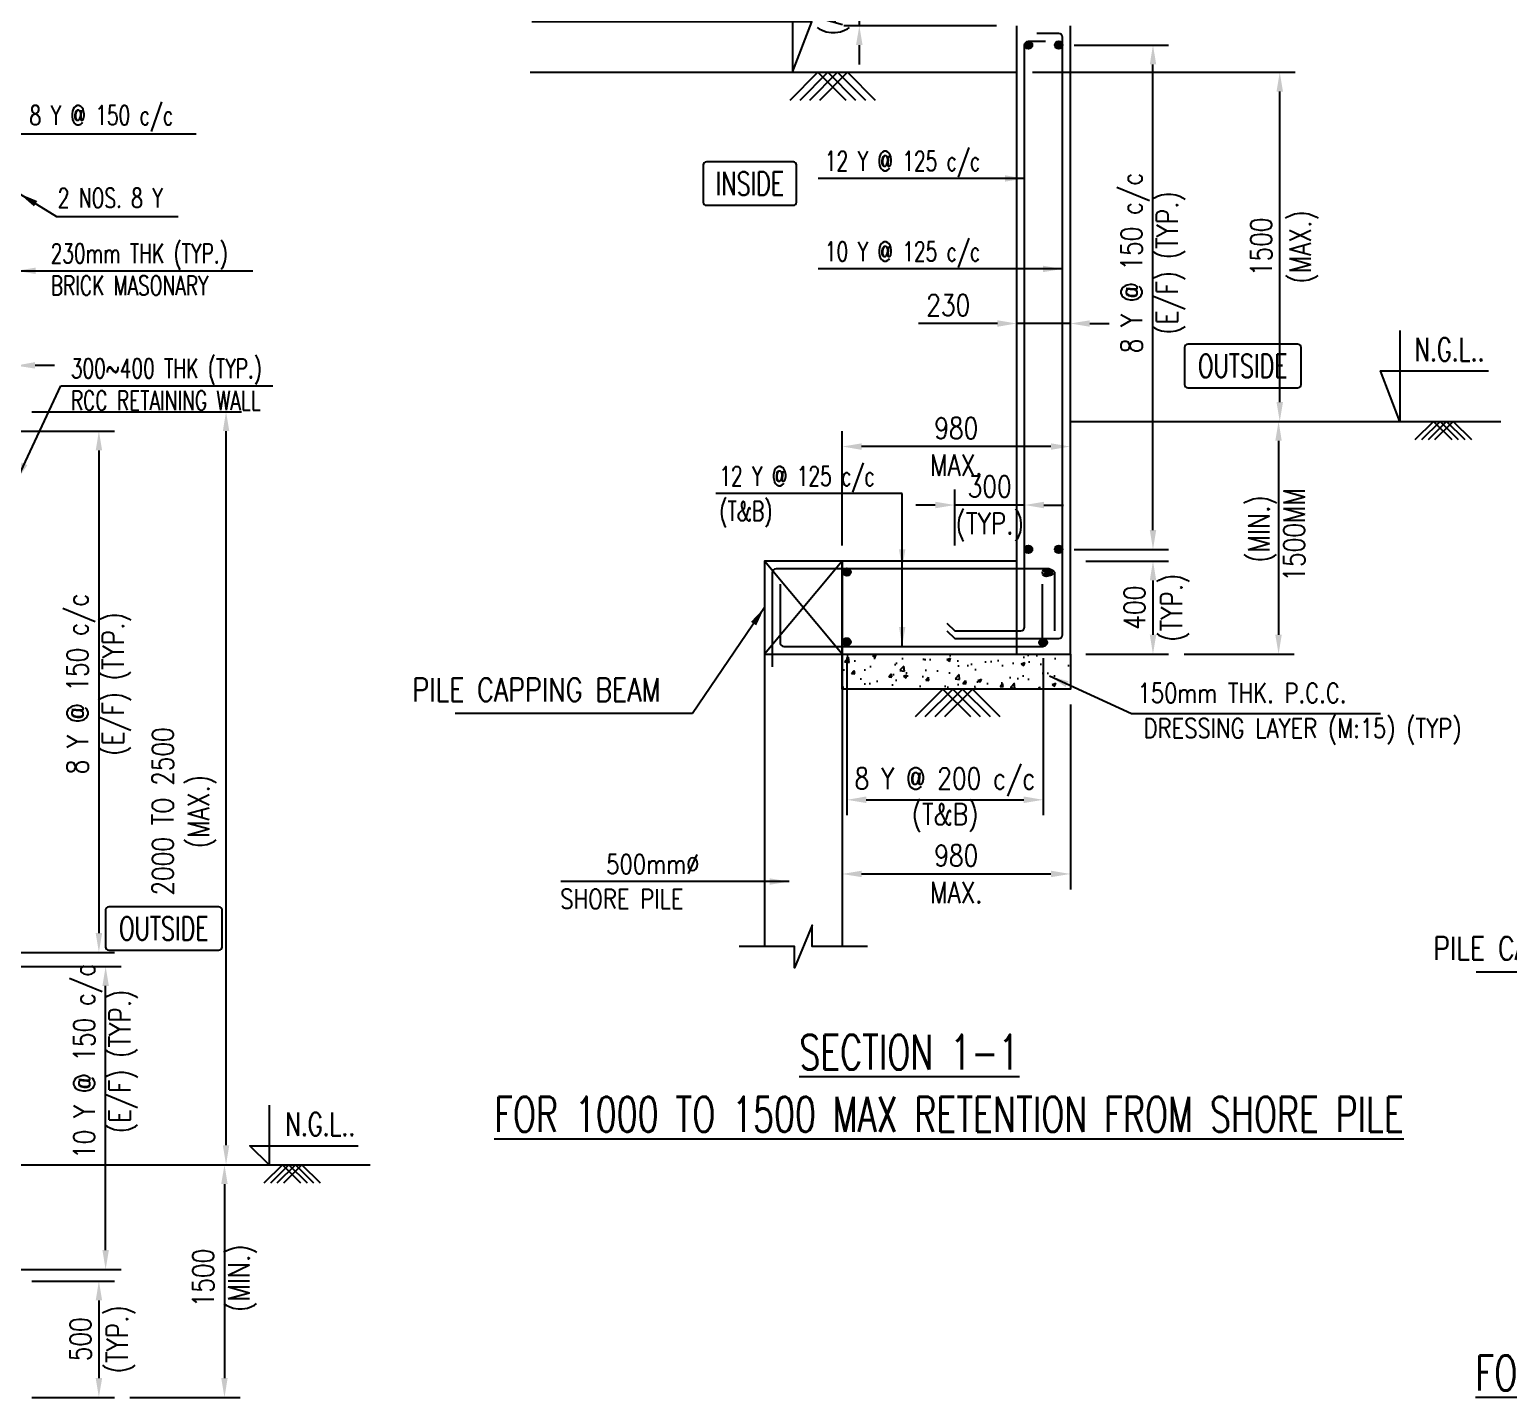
# Model space of a CAD drawing. Extents: x 345615 to 1272425, y -526289 to -156124.
# Drawn here: x 1059084 to 1078135, y -296508 to -278878 of the extents above; entities that cross this region are included whole.
import ezdxf
from ezdxf.enums import TextEntityAlignment as Align
from ezdxf.lldxf.tags import DXFTag

# ---------------------------------------------------------------- set-up
doc = ezdxf.new("R2010")
doc.units = 0
doc.header["$LTSCALE"] = 500
doc.header["$MEASUREMENT"] = 0
doc.header["$PDMODE"] = 35
doc.header["$PDSIZE"] = -15
doc.layers.get('DEFPOINTS').update_dxf_attribs({"color": 4})
for name, color, linetype in [('NO. BEAM', 3, 'Continuous'), ('S- PILE CAP', 4, 'Continuous'), ('S-BRECK LINE', 8, 'Continuous'), ('S-COLUMN CIRCLE', 9, 'Continuous'), ('S-DIM-1', 5, 'Continuous'), ('S-FOOTING', 4, 'Continuous'), ('S-LEVEL SECTION', 3, 'Continuous'), ('S-PCC', 9, 'Continuous'), ('S-REINFORCEMENT', 6, 'Continuous'), ('S-RETAINING WALL', 6, 'Continuous'), ('S-TEXT-1', 4, 'Continuous'), ('S-TITIL', 6, 'Continuous'), ('TITLE', 4, 'Continuous')]:
    doc.layers.add(name, color=color, linetype=linetype)
doc.styles.add('ROMANS', font='simplex.shx', dxfattribs={"width": 0.8, "height": 275, "bigfont": 'bigfont.shx'})
tags = doc.linetypes.add('HIDDEN', pattern=[0.375, 0.25, -0.125]).pattern_tags.tags
tags[6:7] = [DXFTag(74, 4), DXFTag(75, 0), DXFTag(340, '0'), DXFTag(46, 1.0), DXFTag(50, 0.0), DXFTag(44, 0.0), DXFTag(45, 0.0)]
tags[4:5] = [DXFTag(74, 4), DXFTag(75, 0), DXFTag(340, '0'), DXFTag(46, 1.0), DXFTag(50, 0.0), DXFTag(44, 0.0), DXFTag(45, 0.0)]
doc.dimstyles.new('dim100', dxfattribs={"dimtxt": 250, "dimasz": 250, "dimexe": 200, "dimexo": 200, "dimgap": 100, "dimtad": 1, "dimdec": 0, "dimzin": 0, "dimdsep": 46, "dimtxsty": 'ROMANS', "dimcen": 0, "dimclrd": 5, "dimclre": 5, "dimclrt": 4, "dimadec": 0, "dimazin": 0, "dimtfac": 1, "dimtdec": 0, "dimtix": 1, "dimtofl": 0, "dimtmove": 2, "dimatfit": 3, "dimfxl": 0, "dimtolj": 1, "dimtzin": 0, "dimlwd": -1, "dimlwe": -1, "dimarcsym": 0})
doc.dimstyles.new('dim33.33', dxfattribs={"dimtxt": 250, "dimasz": 250, "dimexe": 200, "dimexo": 200, "dimgap": 100, "dimtad": 1, "dimdec": 0, "dimlfac": 0.333331, "dimzin": 0, "dimdsep": 46, "dimtxsty": 'ROMANS', "dimcen": 0, "dimclrd": 5, "dimclre": 5, "dimclrt": 4, "dimadec": 0, "dimazin": 0, "dimtfac": 1, "dimtdec": 0, "dimtix": 1, "dimtofl": 0, "dimtmove": 2, "dimatfit": 3, "dimfxl": 0, "dimtolj": 1, "dimtzin": 0, "dimlwd": -1, "dimlwe": -1, "dimarcsym": 0})

# ---------------------------------------------------------------- blocks, each defined once
blk = doc.blocks.new('*D839')
at = {"layer": 'DEFPOINTS', "color": 0}
for p in [(1072342, -279078, 0), (1073556, -279078), (1072342, -285578, 0)]:
    blk.add_point(p, dxfattribs=at)
at = {"layer": 'S-DIM-1', "color": 5}
for p, q in [((1072542, -279078), (1073756, -279078)), ((1072542, -285578), (1073756, -285578))]:
    blk.add_line(p, q, dxfattribs=at)
at = {"layer": 'S-DIM-1', "color": 5, "lineweight": -3}
blk.add_line((1073556, -285328), (1073556, -279328), dxfattribs=at)
at = {"layer": 'S-DIM-1', "color": 5}
for points in [[(1073515, -279328), (1073598, -279328), (1073556, -279078)], [(1073515, -285328), (1073598, -285328), (1073556, -285578)]]:
    blk.add_solid(points, dxfattribs=at)
at = {"layer": 'S-DIM-1', "color": 4, "insert": (1073556, -281885), "char_height": 275, "attachment_point": 5, "rotation": 90, "style": 'ROMANS'}
blk.add_mtext('\\A1;8 Y @ 150 c/c\\P(E/F) (TYP.)', dxfattribs=at)
blk = doc.blocks.new('*D840')
at = {"layer": 'DEFPOINTS', "color": 0}
for p in [(1072492, -285728), (1072492, -286928), (1073556, -286928)]:
    blk.add_point(p, dxfattribs=at)
at = {"layer": 'S-DIM-1', "color": 5}
for p, q in [((1072692, -285728), (1073756, -285728)), ((1072692, -286928), (1073756, -286928))]:
    blk.add_line(p, q, dxfattribs=at)
at = {"layer": 'S-DIM-1', "color": 5, "lineweight": -3}
blk.add_line((1073556, -285978), (1073556, -286678), dxfattribs=at)
at = {"layer": 'S-DIM-1', "color": 5}
for points in [[(1073515, -285978), (1073598, -285978), (1073556, -285728)], [(1073515, -286678), (1073598, -286678), (1073556, -286928)]]:
    blk.add_solid(points, dxfattribs=at)
at = {"layer": 'S-DIM-1', "color": 4, "char_height": 275, "rotation": 90, "style": 'ROMANS'}
for s, insert, attachment_point in [('\\A1;(TYP.)', (1073656, -286328), 2), ('\\A1;400', (1073456, -286328), 8)]:
    blk.add_mtext(s, dxfattribs=dict(at, insert=insert, attachment_point=attachment_point))
blk = doc.blocks.new('*D841')
at = {"layer": 'DEFPOINTS', "color": 0}
for p in [(1069612, -286770, -19), (1072142, -286778, -19), (1072142, -288805)]:
    blk.add_point(p, dxfattribs=at)
at = {"layer": 'S-DIM-1', "color": 5}
for p, q in [((1069612, -286970), (1069612, -289005)), ((1072142, -286978), (1072142, -289005)), ((1069862, -288805), (1071892, -288805))]:
    blk.add_line(p, q, dxfattribs=at)
for points in [[(1069862, -288763), (1069862, -288847), (1069612, -288805)], [(1071892, -288763), (1071892, -288847), (1072142, -288805)]]:
    blk.add_solid(points, dxfattribs=at)
at = {"layer": 'S-DIM-1', "color": 4, "insert": (1070877, -288805), "char_height": 275, "attachment_point": 5, "style": 'ROMANS'}
blk.add_mtext('\\A1;8 Y @ 200 c/c\\P(T&B)', dxfattribs=at)
blk = doc.blocks.new('*D842')
at = {"layer": 'DEFPOINTS', "color": 0}
for p in [(1069552, -287378, -19), (1072492, -287378, -19), (1072492, -289761)]:
    blk.add_point(p, dxfattribs=at)
at = {"layer": 'S-RETAINING WALL', "color": 5}
for p, q in [((1069552, -287578), (1069552, -289961)), ((1072492, -287578), (1072492, -289961)), ((1069802, -289761), (1072242, -289761))]:
    blk.add_line(p, q, dxfattribs=at)
for points in [[(1069802, -289719), (1069802, -289802), (1069552, -289761)], [(1072242, -289719), (1072242, -289802), (1072492, -289761)]]:
    blk.add_solid(points, dxfattribs=at)
at = {"layer": 'S-RETAINING WALL', "color": 4, "char_height": 275, "style": 'ROMANS'}
for s, insert, attachment_point in [('\\A1;{980', (1071022, -289661), 8), ('\\A1;MAX.}', (1071022, -289861), 2)]:
    blk.add_mtext(s, dxfattribs=dict(at, insert=insert, attachment_point=attachment_point))
blk = doc.blocks.new('*D843')
at = {"layer": 'DEFPOINTS', "color": 0}
for p in [(1071002, -285006), (1071002, -285728), (1071902, -285601)]:
    blk.add_point(p, dxfattribs=at)
at = {"layer": 'S-DIM-1', "color": 5}
for p, q in [((1071002, -285528), (1071002, -284806)), ((1071902, -285401), (1071902, -284806))]:
    blk.add_line(p, q, dxfattribs=at)
at = {"layer": 'S-DIM-1', "color": 5, "lineweight": -3}
for p, q in [((1070752, -285006), (1070502, -285006)), ((1071902, -285006), (1071002, -285006)), ((1072152, -285006), (1072402, -285006))]:
    blk.add_line(p, q, dxfattribs=at)
at = {"layer": 'S-DIM-1', "color": 5}
for points in [[(1070752, -284964), (1070752, -285048), (1071002, -285006)], [(1072152, -284964), (1072152, -285048), (1071902, -285006)]]:
    blk.add_solid(points, dxfattribs=at)
at = {"layer": 'S-DIM-1', "color": 4, "char_height": 275, "style": 'ROMANS'}
for s, insert, attachment_point in [('\\A1;300', (1071452, -284906), 8), ('\\A1;(TYP.)', (1071452, -285106), 2)]:
    blk.add_mtext(s, dxfattribs=dict(at, insert=insert, attachment_point=attachment_point))
blk = doc.blocks.new('*D844')
at = {"layer": 'DEFPOINTS', "color": 0}
for p in [(1074646, -283928), (1073756, -286928), (1075174, -286928)]:
    blk.add_point(p, dxfattribs=at)
at = {"layer": 'S-DIM-1', "color": 5}
for p, q in [((1074846, -283928), (1075374, -283928)), ((1073956, -286928), (1075374, -286928))]:
    blk.add_line(p, q, dxfattribs=at)
at = {"layer": 'S-DIM-1', "color": 5, "lineweight": -3}
blk.add_line((1075174, -284178), (1075174, -286678), dxfattribs=at)
at = {"layer": 'S-DIM-1', "color": 5}
for points in [[(1075132, -284178), (1075215, -284178), (1075174, -283928)], [(1075132, -286678), (1075215, -286678), (1075174, -286928)]]:
    blk.add_solid(points, dxfattribs=at)
at = {"layer": 'S-DIM-1', "color": 4, "insert": (1075147, -285389), "char_height": 275, "attachment_point": 5, "rotation": 90, "style": 'ROMANS'}
blk.add_mtext('\\A1;{ (MIN.)\\P1500MM }', dxfattribs=at)
blk = doc.blocks.new('*D845')
at = {"layer": 'DEFPOINTS', "color": 0}
for p in [(1071652, -275768), (1069773, -278828), (1071742, -278828)]:
    blk.add_point(p, dxfattribs=at)
at = {"layer": 'S-DIM-1', "color": 5, "lineweight": -3}
for p, q in [((1069773, -275518), (1069773, -275268)), ((1069773, -275768), (1069773, -278828)), ((1069773, -279078), (1069773, -279328))]:
    blk.add_line(p, q, dxfattribs=at)
at = {"layer": 'S-DIM-1', "color": 5}
for p, q in [((1071452, -275768), (1069573, -275768)), ((1071542, -278828), (1069573, -278828))]:
    blk.add_line(p, q, dxfattribs=at)
for points in [[(1069731, -275518), (1069815, -275518), (1069773, -275768)], [(1069731, -279078), (1069815, -279078), (1069773, -278828)]]:
    blk.add_solid(points, dxfattribs=at)
at = {"layer": 'S-DIM-1', "color": 4, "insert": (1069464, -277298), "char_height": 275, "attachment_point": 5, "rotation": 90, "style": 'ROMANS'}
blk.add_mtext('\\A1;(AS PER ARCH REQU.)', dxfattribs=at)
blk = doc.blocks.new('*D846')
at = {"layer": 'DEFPOINTS', "color": 0}
for p in [(1069552, -284252), (1072492, -285064, -8), (1069552, -285728, -8)]:
    blk.add_point(p, dxfattribs=at)
at = {"layer": 'S-DIM-1', "color": 5}
for p, q in [((1069552, -285528), (1069552, -284052)), ((1072492, -284864), (1072492, -284052))]:
    blk.add_line(p, q, dxfattribs=at)
at = {"layer": 'S-DIM-1', "color": 5, "lineweight": -3}
blk.add_line((1072242, -284252), (1069802, -284252), dxfattribs=at)
at = {"layer": 'S-DIM-1', "color": 5}
for points in [[(1069802, -284211), (1069802, -284294), (1069552, -284252)], [(1072242, -284211), (1072242, -284294), (1072492, -284252)]]:
    blk.add_solid(points, dxfattribs=at)
at = {"layer": 'S-DIM-1', "color": 4, "char_height": 275, "attachment_point": 5, "style": 'ROMANS'}
for s, insert in [('\\A1;{\\Fsimplex.shx|c1;980', (1071022, -284015)), ('\\A1;MAX.}', (1071022, -284490))]:
    blk.add_mtext(s, dxfattribs=dict(at, insert=insert))
blk = doc.blocks.new('*D847')
at = {"layer": 'DEFPOINTS', "color": 0}
for p in [(1071802, -279428, -8), (1075189, -279428), (1074646, -283928, -8)]:
    blk.add_point(p, dxfattribs=at)
at = {"layer": 'S-DIM-1', "color": 5}
for p, q in [((1072002, -279428), (1075389, -279428)), ((1074846, -283928), (1075389, -283928))]:
    blk.add_line(p, q, dxfattribs=at)
at = {"layer": 'S-DIM-1', "color": 5, "lineweight": -3}
blk.add_line((1075189, -283678), (1075189, -279678), dxfattribs=at)
at = {"layer": 'S-DIM-1', "color": 5}
for points in [[(1075147, -279678), (1075231, -279678), (1075189, -279428)], [(1075147, -283678), (1075231, -283678), (1075189, -283928)]]:
    blk.add_solid(points, dxfattribs=at)
at = {"layer": 'S-DIM-1', "color": 4, "char_height": 275, "attachment_point": 5, "rotation": 90, "style": 'ROMANS'}
for s, insert in [('\\A1;{\\Fsimplex.shx|c1;1500', (1074951, -281678)), ('\\A1;(MAX.)}', (1075499, -281678))]:
    blk.add_mtext(s, dxfattribs=dict(at, insert=insert))
blk = doc.blocks.new('*D753')
at = {"layer": 'DEFPOINTS', "color": 0}
for p in [(1058763, -290954, 0), (1060064, -290954), (1058763, -294858, 0)]:
    blk.add_point(p, dxfattribs=at)
at = {"layer": 'S-DIM-1', "color": 5}
for p, q in [((1058963, -290954), (1060264, -290954)), ((1058963, -294858), (1060264, -294858))]:
    blk.add_line(p, q, dxfattribs=at)
at = {"layer": 'S-DIM-1', "color": 5, "lineweight": -3}
blk.add_line((1060064, -294608), (1060064, -291204), dxfattribs=at)
at = {"layer": 'S-DIM-1', "color": 5}
for points in [[(1060022, -291204), (1060106, -291204), (1060064, -290954)], [(1060022, -294608), (1060106, -294608), (1060064, -294858)]]:
    blk.add_solid(points, dxfattribs=at)
at = {"layer": 'S-DIM-1', "color": 4, "insert": (1060064, -292176), "char_height": 275, "attachment_point": 5, "rotation": 90, "style": 'ROMANS'}
blk.add_mtext('\\A1;10 Y @ 150 c/c\\P(E/F) (TYP.)', dxfattribs=at)
blk = doc.blocks.new('*D754')
at = {"layer": 'DEFPOINTS', "color": 0}
for p in [(1058913, -283803), (1061615, -283803), (1061122, -293508)]:
    blk.add_point(p, dxfattribs=at)
at = {"layer": 'S-DIM-1', "color": 5}
for p, q in [((1059113, -283803), (1061815, -283803)), ((1061322, -293508), (1061815, -293508))]:
    blk.add_line(p, q, dxfattribs=at)
at = {"layer": 'S-DIM-1', "color": 5, "lineweight": -3}
blk.add_line((1061615, -293258), (1061615, -284053), dxfattribs=at)
at = {"layer": 'S-DIM-1', "color": 5}
for points in [[(1061574, -284053), (1061657, -284053), (1061615, -283803)], [(1061574, -293258), (1061657, -293258), (1061615, -293508)]]:
    blk.add_solid(points, dxfattribs=at)
at = {"layer": 'S-DIM-1', "color": 4, "insert": (1061077, -288955), "char_height": 275, "attachment_point": 5, "rotation": 90, "style": 'ROMANS'}
blk.add_mtext('\\A1;2000 TO 2500\\P(MAX.)', dxfattribs=at)
blk = doc.blocks.new('*D755')
at = {"layer": 'DEFPOINTS', "color": 0}
for p in [(1058913, -295008), (1058913, -296508), (1059977, -296508)]:
    blk.add_point(p, dxfattribs=at)
at = {"layer": 'S-DIM-1', "color": 5}
for p, q in [((1059113, -295008), (1060177, -295008)), ((1059113, -296508), (1060177, -296508))]:
    blk.add_line(p, q, dxfattribs=at)
at = {"layer": 'S-DIM-1', "color": 5, "lineweight": -3}
blk.add_line((1059977, -295258), (1059977, -296258), dxfattribs=at)
at = {"layer": 'S-DIM-1', "color": 5}
for points in [[(1059936, -295258), (1060019, -295258), (1059977, -295008)], [(1059936, -296258), (1060019, -296258), (1059977, -296508)]]:
    blk.add_solid(points, dxfattribs=at)
at = {"layer": 'S-DIM-1', "color": 4, "char_height": 275, "rotation": 90, "style": 'ROMANS'}
for s, insert, attachment_point in [('\\A1;(TYP.)', (1060077, -295758), 2), ('\\A1;500', (1059877, -295758), 8)]:
    blk.add_mtext(s, dxfattribs=dict(at, insert=insert, attachment_point=attachment_point))
blk = doc.blocks.new('*D758')
at = {"layer": 'DEFPOINTS', "color": 0}
for p in [(1061067, -293508), (1060177, -296508), (1061595, -296508)]:
    blk.add_point(p, dxfattribs=at)
at = {"layer": 'S-DIM-1', "color": 5}
for p, q in [((1061267, -293508), (1061795, -293508)), ((1060377, -296508), (1061795, -296508))]:
    blk.add_line(p, q, dxfattribs=at)
at = {"layer": 'S-DIM-1', "color": 5, "lineweight": -3}
blk.add_line((1061595, -293758), (1061595, -296258), dxfattribs=at)
at = {"layer": 'S-DIM-1', "color": 5}
for points in [[(1061553, -293758), (1061636, -293758), (1061595, -293508)], [(1061553, -296258), (1061636, -296258), (1061595, -296508)]]:
    blk.add_solid(points, dxfattribs=at)
at = {"layer": 'S-DIM-1', "color": 4, "insert": (1061595, -294969), "char_height": 275, "attachment_point": 5, "rotation": 90, "style": 'ROMANS'}
blk.add_mtext('\\A1;1500\\P(MIN.)', dxfattribs=at)
blk = doc.blocks.new('*D771')
at = {"layer": 'DEFPOINTS', "color": 0}
for p in [(1058307, -283217), (1058315, -283811), (1058913, -283803)]:
    blk.add_point(p, dxfattribs=at)
at = {"layer": 'S-DIM-1', "color": 5}
for p, q in [((1058312, -283611), (1058304, -283017)), ((1058910, -283603), (1058902, -283009))]:
    blk.add_line(p, q, dxfattribs=at)
at = {"layer": 'S-DIM-1', "color": 5, "lineweight": -3}
for p, q in [((1058057, -283220), (1057807, -283224)), ((1058905, -283209), (1058307, -283217)), ((1059155, -283205), (1059405, -283202))]:
    blk.add_line(p, q, dxfattribs=at)
at = {"layer": 'S-DIM-1', "color": 5}
for points in [[(1058056, -283179), (1058057, -283262), (1058307, -283217)], [(1059154, -283164), (1059155, -283247), (1058905, -283209)]]:
    blk.add_solid(points, dxfattribs=at)
at = {"layer": 'S-DIM-1', "color": 4, "insert": (1058602, -282975), "char_height": 275, "attachment_point": 5, "rotation": 0.7851, "style": 'ROMANS'}
blk.add_mtext('\\A1;230', dxfattribs=at)
blk = doc.blocks.new('*D772')
at = {"layer": 'DEFPOINTS', "color": 0}
for p in [(1058763, -284053, 0), (1058763, -290772, 0), (1059977, -290772)]:
    blk.add_point(p, dxfattribs=at)
at = {"layer": 'S-DIM-1', "color": 5}
for p, q in [((1058963, -284053), (1060177, -284053)), ((1058963, -290772), (1060177, -290772))]:
    blk.add_line(p, q, dxfattribs=at)
at = {"layer": 'S-DIM-1', "color": 5, "lineweight": -3}
blk.add_line((1059977, -284303), (1059977, -290522), dxfattribs=at)
at = {"layer": 'S-DIM-1', "color": 5}
for points in [[(1059936, -284303), (1060019, -284303), (1059977, -284053)], [(1059936, -290522), (1060019, -290522), (1059977, -290772)]]:
    blk.add_solid(points, dxfattribs=at)
at = {"layer": 'S-DIM-1', "color": 4, "insert": (1059977, -287312), "char_height": 275, "attachment_point": 5, "rotation": 90, "style": 'ROMANS'}
blk.add_mtext('\\A1;8 Y @ 150 c/c\\P(E/F) (TYP.)', dxfattribs=at)
blk = doc.blocks.new('*D775')
at = {"layer": 'DEFPOINTS', "color": 0}
for p in [(1072492, -282666), (1071802, -283259, -190), (1072492, -283259, -190)]:
    blk.add_point(p, dxfattribs=at)
at = {"layer": 'S-DIM-1', "color": 5}
for p, q in [((1071802, -283059), (1071802, -282466)), ((1072492, -283059), (1072492, -282466))]:
    blk.add_line(p, q, dxfattribs=at)
at = {"layer": 'S-DIM-1', "color": 5, "lineweight": -3}
for p, q in [((1071552, -282666), (1070536, -282666)), ((1072492, -282666), (1071802, -282666)), ((1072742, -282666), (1072992, -282666))]:
    blk.add_line(p, q, dxfattribs=at)
at = {"layer": 'S-DIM-1', "color": 5}
for points in [[(1071552, -282625), (1071552, -282708), (1071802, -282666)], [(1072742, -282625), (1072742, -282708), (1072492, -282666)]]:
    blk.add_solid(points, dxfattribs=at)
at = {"layer": 'S-DIM-1', "color": 4, "insert": (1070919, -282429), "char_height": 275, "attachment_point": 5, "style": 'ROMANS'}
blk.add_mtext('\\A1;230', dxfattribs=at)

msp = doc.modelspace()

# ---------------------------------------------------------------- hatches: boundary and pattern name
at = {"layer": 'S-PCC', "linetype": 'ByBlock'}
h = msp.add_hatch(dxfattribs=at)
h.set_pattern_fill('AR-CONC,_O', color=256, scale=66.666667)
h.set_pattern_definition([(50, (-16029715.8, 124399.5), (478.173455, -41.834757), [50, -550]), (355, (-16029715.8, 124399.5), (-92.500889, 501.461422), [40, -440]), (100.4514445, (-16029675.95, 124396), (385.672564, 459.626661), [42.493461, -467.428075]), (46.1842, (-16029715.8, 124532.84), (711.49422, -110.346187), [75, -825]), (96.6356355, (-16029656.5, 124523.64), (623.107964, 649.4124), [63.740228, -701.142507]), (351.184164, (-16029715.8, 124532.84), (623.107963, 649.4124), [60, -660]), (21, (-16029649.14, 124499.5), (397.938035, -268.412594), [50, -550]), (326, (-16029649.14, 124499.5), (162.210221, 483.433363), [40, -440]), (71.4514447, (-16029615.97, 124477.14), (560.148251, 215.020769), [42.49346, -467.428075]), (37.5, (-16029715.8, 124399.5), (8.1065702, 221.9292359), [0, -434.6666667, 0, -446.6666667, 0, -441.6666667]), (7.5, (-16029715.8, 124399.5), (175.3796916, 262.9411413), [0, -254.6666667, 0, -424.6666667, 0, -168.3333333]), (327.5, (-16029864.47, 124399.5), (355.8816241, -15.0365812), [0, -166.6666667, 0, -520, 0, -690]), (317.5, (-16029931.14, 124399.5), (388.7907796, 66.736655), [0, -216.6666667, 0, -345.3333333, 0, -490])])
h.paths.add_polyline_path([(1069551.624, -287377.716), (1069551.624, -286927.716), (1072491.624, -286927.716), (1072491.624, -287377.716)])

# ---------------------------------------------------------------- linework, layer by layer
at = {"color": 1}
for p, q in [((1072491.624, -283927.716, -189.754), (1078036.909, -283927.716, -189.754)), ((1058912.737, -293507.768, -11.068), (1063473.454, -293507.768, -11.068))]:
    msp.add_line(p, q, dxfattribs=at)
at = {"layer": 'NO. BEAM', "color": 7}
for points, elevation in [([(1068923.043, -280582.778), (1067803.043, -280582.778, 0.414213562), (1067763.043, -280622.778), (1067763.043, -281102.778, 0.414213562), (1067803.043, -281142.778), (1068923.043, -281142.778, 0.414213562), (1068963.043, -281102.778), (1068963.043, -280622.778, 0.414213562)], -189.754), ([(1075422.972, -282933.368), (1074002.972, -282933.368, 0.414213562), (1073962.972, -282973.368), (1073962.972, -283453.368, 0.414213562), (1074002.972, -283493.368), (1075422.972, -283493.368, 0.414213562), (1075462.972, -283453.368), (1075462.972, -282973.368, 0.414213562)], -189.754), ([(1061523.971, -290183.593), (1060103.971, -290183.593, 0.414213562), (1060063.971, -290223.593), (1060063.971, -290703.593, 0.414213562), (1060103.971, -290743.593), (1061523.971, -290743.593, 0.414213562), (1061563.971, -290703.593), (1061563.971, -290223.593, 0.414213562)], -11.068)]:
    msp.add_lwpolyline(points, format="xyb", close=True, dxfattribs=dict(at, elevation=elevation))
at = {"layer": 'S- PILE CAP', "color": 8, "linetype": 'HIDDEN', "ltscale": 1500}
msp.add_line((1071801.624, -286927.716, -189.754), (1071801.624, -285727.716, -189.754), dxfattribs=at)
at = {"layer": 'S-BRECK LINE', "elevation": -189.754}
msp.add_lwpolyline([(1069876.624, -290696.299), (1069164.44, -290696.299), (1069164.44, -290421.551), (1068938.809, -290971.046), (1068938.809, -290696.299), (1068226.624, -290696.299)], dxfattribs=at)
at = {"layer": 'S-COLUMN CIRCLE', "color": 8}
for p, q in [((1069551.624, -286927.716, -189.754), (1068551.624, -285727.716, -189.754)), ((1069551.624, -285727.716, -189.754), (1068551.624, -286927.716, -189.754))]:
    msp.add_line(p, q, dxfattribs=at)
at = {"layer": 'S-FOOTING', "elevation": -189.754}
msp.add_lwpolyline([(1071801.624, -285727.716), (1069551.624, -285727.716), (1069551.624, -286927.716), (1072491.624, -286927.716)], dxfattribs=at)
at = {"layer": 'S-LEVEL SECTION'}
msp.add_line((1065532.452, -279427.716, -189.754), (1071801.624, -279427.716, -189.754), dxfattribs=at)
for points, elevation in [([(1068912.972, -278257.316), (1068912.972, -279427.716), (1069162.972, -278777.716), (1065552.343, -278777.716)], -189.754), ([(1076734.905, -282757.316), (1076734.905, -283927.716), (1076484.905, -283277.716), (1077878.636, -283277.716)], -189.754), ([(1062171.45, -292742.63), (1062171.45, -293507.768), (1061921.45, -293263.03), (1063315.181, -293263.03)], -11.068)]:
    msp.add_lwpolyline(points, dxfattribs=dict(at, elevation=elevation))
at = {"layer": 'S-PCC'}
for points, elevation in [([(1068882.699, -279785.689), (1069240.672, -279427.716), (1069598.645, -279785.689)], -189.754), ([(1069009.262, -279785.689), (1069367.235, -279427.716), (1069725.207, -279785.689)], -189.754), ([(1069135.824, -279785.689), (1069493.797, -279427.716), (1069851.77, -279785.689)], -189.754), ([(1069262.387, -279785.689), (1069620.36, -279427.716), (1069978.332, -279785.689)], -189.754), ([(1077408.426, -284166.364), (1077169.778, -283927.716), (1076931.129, -284166.364)], -189.754), ([(1077492.801, -284166.364), (1077254.153, -283927.716), (1077015.504, -284166.364)], -189.754), ([(1077577.176, -284166.364), (1077338.528, -283927.716), (1077099.879, -284166.364)], -189.754), ([(1077661.551, -284166.364), (1077422.903, -283927.716), (1077184.254, -284166.364)], -189.754), ([(1071208, -287735.689), (1070850.027, -287377.716), (1070492.054, -287735.689)], -189.754), ([(1071334.562, -287735.689), (1070976.59, -287377.716), (1070618.617, -287735.689)], -189.754), ([(1071461.125, -287735.689), (1071103.152, -287377.716), (1070745.179, -287735.689)], -189.754), ([(1071587.687, -287735.689), (1071229.715, -287377.716), (1070871.742, -287735.689)], -189.754), ([(1062578.958, -293746.416), (1062340.31, -293507.768), (1062101.661, -293746.416)], -11.068), ([(1062663.333, -293746.416), (1062424.685, -293507.768), (1062186.036, -293746.416)], -11.068), ([(1062747.708, -293746.416), (1062509.06, -293507.768), (1062270.411, -293746.416)], -11.068), ([(1062832.083, -293746.416), (1062593.435, -293507.768), (1062354.786, -293746.416)], -11.068)]:
    msp.add_lwpolyline(points, dxfattribs=dict(at, elevation=elevation))
at = {"layer": 'S-PCC', "elevation": -189.754}
msp.add_lwpolyline([(1069551.624, -287377.716), (1069551.624, -286927.716), (1072491.624, -286927.716), (1072491.624, -287377.716)], close=True, dxfattribs=at)
at = {"layer": 'S-REINFORCEMENT', "color": 5, "ltscale": 10, "elevation": -189.754}
for points in [[(1070901.624, -286627.716), (1071001.624, -286727.716), (1072341.624, -286727.716, 0.414213562), (1072391.624, -286677.716), (1072391.624, -278977.716, 0.414213562), (1072341.624, -278927.716), (1072061.624, -278927.716)], [(1070901.624, -286527.716), (1071001.624, -286627.716), (1071851.624, -286627.716, 0.414213562), (1071901.624, -286577.716), (1071901.624, -279077.716, -0.414213562), (1071951.624, -279027.716), (1072171.624, -279027.716)], [(1072291.624, -286627.716), (1072291.624, -285877.716, 0.242400153), (1072181.624, -285827.716), (1068701.624, -285827.716, 0.414213562), (1068651.624, -285877.716), (1068651.624, -287092.918)], [(1068751.624, -286027.716), (1068751.624, -286777.716, 0.414213562), (1068801.624, -286827.716), (1072141.624, -286827.716, 0.574410861), (1072131.624, -286777.716), (1072131.624, -286027.716)]]:
    msp.add_lwpolyline(points, format="xyb", dxfattribs=at)
at = {"layer": 'S-REINFORCEMENT', "color": 5, "ltscale": 10, "const_width": 50, "elevation": -189.754}
for points in [[(1071926.624, -279077.716, 1), (1071976.624, -279077.716, 1)], [(1072316.624, -279077.716, 1), (1072366.624, -279077.716, 1)], [(1071926.624, -285577.714, 1), (1071976.624, -285577.714, 1)], [(1072316.624, -285577.714, 1), (1072366.624, -285577.714, 1)], [(1069637.404, -285869.987, 1), (1069587.404, -285869.987, 1)], [(1072156.624, -285877.716, -0.454545455), (1072266.624, -285877.716, -0.454545455)], [(1069637.404, -286769.987, -1), (1069587.404, -286769.987, -1)], [(1072166.624, -286777.716, -1), (1072116.624, -286777.716, -1)]]:
    msp.add_lwpolyline(points, format="xyb", close=True, dxfattribs=at)
at = {"layer": 'S-REINFORCEMENT', "color": 5, "ltscale": 10}
for centre in [(1071951.624, -279077.716, -189.754), (1072341.624, -279077.716, -189.754), (1071951.624, -285577.714, -189.754), (1072341.624, -285577.714, -189.754), (1069612.404, -285869.987, -189.754), (1072181.624, -285877.716, -189.754), (1069612.404, -286769.987, -189.754), (1072141.624, -286777.716, -189.754)]:
    msp.add_circle(centre, 50, dxfattribs=at)
at = {"layer": 'S-RETAINING WALL', "color": 4}
for p, q in [((1068551.624, -286927.716, -189.754), (1068551.624, -290691.589, -189.754)), ((1069551.624, -286927.716, -189.754), (1069551.624, -290701.008, -189.754))]:
    msp.add_line(p, q, dxfattribs=at)
at = {"layer": 'S-RETAINING WALL', "color": 4, "elevation": -189.754}
for points in [[(1071801.624, -285727.716), (1071801.624, -278827.716)], [(1072491.624, -286927.716), (1072491.624, -278827.716)]]:
    msp.add_lwpolyline(points, dxfattribs=at)
msp.add_lwpolyline([(1068551.624, -286927.716), (1069551.624, -286927.716), (1069551.624, -285727.716), (1068551.624, -285727.716)], close=True, dxfattribs=at)

# ---------------------------------------------------------------- texts
at = {"layer": 'S-LEVEL SECTION', "style": 'ROMANS', "width": 0.7}
for p in [(1076926.651, -283000.162, -160.498), (1062380.916, -292985.476, 18.189)]:
    msp.add_text('N.G.L..', height=300, dxfattribs=at).set_placement(p, align=Align.MIDDLE_LEFT)
at = {"layer": 'S-TEXT-1', "style": 'ROMANS'}
for s, height, width, p in [('8 Y @ 150 c/c', 250, 0.7, (1059083.237, -279982.013, -11.068)), ('12 Y @ 125 c/c', 250, 0.7, (1069329.665, -280572.034, -189.754)), ('2 NOS. 8 Y', 250, 0.7, (1059448.071, -281047.897, -11.068)), ('10 Y @ 125 c/c', 250, 0.7, (1069329.665, -281738.079, -189.754)), ('230mm THK (TYP.)', 250, 0.7, (1059356.071, -281762.266, -11.068)), ('BRICK MASONARY', 250, 0.7, (1059356.071, -282176.552, -11.068)), ('300~400 THK (TYP.)', 250, 0.7, (1059616.039, -283244.534, -11.068)), ('RCC RETAINING WALL', 250, 0.7, (1059616.039, -283658.819, -11.068)), ('12 Y @ 125 c/c', 250, 0.7, (1067969.719, -284633.095, -189.754)), ('(T&B)', 250, 0.7, (1067969.719, -285083.095, -189.754)), ('PILE CAPPING BEAM', 300, 0.8, (1064016.633, -287386.42, -2064061.968)), ('150mm THK. P.C.C.', 250, 0.8, (1073355.46, -287428.148, -0.168)), ('DRESSING LAYER (M:15) (TYP)', 250, 0.8, (1073433.296, -287883.002, -0.168)), ('500mm%%C', 250, 0.8, (1066513.267, -289634.893, -344401.358)), (' SHORE PILE', 250, 0.8, (1065784.358, -290082.894, -344401.358)), ('PILE CAPPING BEAM', 300, 0.8, (1077166.998, -290719.578, -2064061.968))]:
    msp.add_text(s, height=height, dxfattribs=dict(at, width=width)).set_placement(p, align=Align.MIDDLE_LEFT)
at = {"layer": 'S-TITIL', "style": 'ROMANS', "width": 0.7}
for s, p in [('%%USECTION 1-1', (1070417.562, -292058.166, -170.337)), ('%%UFOR 1000 TO 1500 MAX RETENTION FROM SHORE PILE', (1070928.28, -292858.166, -170.337)), ('%%UFOR 1500 TO 2000 MAX RETENTION FROM SHORE PILE', (1083567.926, -296191.324, -170.337))]:
    msp.add_text(s, height=450, dxfattribs=at).set_placement(p, align=Align.MIDDLE_CENTER)
at = {"layer": 'TITLE', "color": 2, "style": 'ROMANS', "width": 0.7}
for s, p in [('INSIDE', (1068363.043, -280862.778, -189.754)), ('OUTSIDE', (1074712.972, -283213.368, -189.754)), ('OUTSIDE', (1060813.971, -290463.593, -11.068))]:
    msp.add_text(s, height=300, dxfattribs=at).set_placement(p, align=Align.MIDDLE_CENTER)

# ---------------------------------------------------------------- dimensions: what is measured, and where the dimension line sits
at = {"layer": 'S-DIM-1'}
for base, p1, p2, angle, text, override, picture, middle in [((1069773.124, -278827.716, -189.754), (1071651.624, -275767.716, -189.754), (1071741.624, -278827.716, -189.754), 90, '(AS PER ARCH REQU.)', {"dimtofl": 1, "dimtmove": 0, "dimlwd": 65533}, '*D845', (1069463.601, -277297.716, -189.754)), ((1075188.983, -279427.716, -181.43), (1074646.111, -283927.716, -189.754), (1071801.624, -279427.716, -189.754), 90, '{\\Fsimplex.shx|c1;<>\\X(MAX.)}', {"dimtxsty": 'ROMANS', "dimtofl": 1, "dimtmove": 0, "dimlwd": 65533}, '*D847', (1075188.983, -281677.716, -181.43)), ((1071001.624, -285006.012, -189.754), (1071901.624, -285600.912, -189.754), (1071001.624, -285727.716, -189.754), 180, '<>\\X(TYP.)', {"dimtxt": 250, "dimasz": 250, "dimtofl": 1, "dimtmove": 0, "dimlwd": 65533}, '*D843', (1071451.624, -285006.012, -189.754)), ((1073556.256, -286927.716, -189.754), (1072491.624, -285727.716, -189.754), (1072491.624, -286927.716, -189.754), 90, '<>\\X(TYP.)', {"dimtxt": 250, "dimasz": 250, "dimtofl": 1, "dimtmove": 0, "dimlwd": 65533}, '*D840', (1073556.256, -286327.716, -189.754)), ((1059977.368, -296507.768, -11.068), (1058912.737, -295007.768, -11.068), (1058912.737, -296507.768, -11.068), 90, '<>\\X(TYP.)', {"dimtxt": 250, "dimasz": 250, "dimtofl": 1, "dimtmove": 0, "dimlwd": 65533}, '*D755', (1059977.368, -295757.768, -11.068))]:
    dim = msp.add_linear_dim(base=base, p1=p1, p2=p2, angle=angle, text=text, dimstyle='dim33.33', override=override, dxfattribs=at)
    dim.commit()
    dim.dimension.update_dxf_attribs({"geometry": picture, "text_midpoint": middle})
for base, p1, p2, angle, text, override, picture, middle in [((1073556.256, -279077.716, -189.754), (1072341.624, -285577.714, -189.754), (1072341.624, -279077.716, -189.754), 90, '8 Y @ 150 c/c\\X(E/F) (TYP.)', {"dimtxt": 250, "dimasz": 250, "dimtxsty": 'ROMANS', "dimtofl": 1, "dimtmove": 0, "dimlwd": 65533}, '*D839', (1073556.256, -281885.214, -189.754)), ((1061615.245, -283802.768, -11.068), (1061122.438, -293507.768, -11.068), (1058912.737, -283802.768, -11.068), 270, '2000 TO 2500\\P(MAX.)', {"dimtxsty": 'ROMANS', "dimtofl": 1, "dimtmove": 0, "dimlwd": 65533}, '*D754', (1061615.245, -288955.268, -11.068)), ((1075173.616, -286927.716, -189.754), (1074646.111, -283927.716, -189.754), (1073756.256, -286927.716, -189.754), 90, '{ (MIN.)\\P1500MM }', {"dimtxsty": 'ROMANS', "dimtofl": 1, "dimtmove": 1, "dimlwd": 65533}, '*D844', (1075639.684, -285388.8, -189.754)), ((1059977.368, -290771.759, -11.068), (1058762.737, -284052.768, -11.068), (1058762.737, -290771.759, -11.068), 270, '8 Y @ 150 c/c\\X(E/F) (TYP.)', {"dimtxt": 250, "dimasz": 250, "dimtxsty": 'ROMANS', "dimtofl": 1, "dimtmove": 0, "dimlwd": 65533}, '*D772', (1059977.368, -287311.996, -11.068)), ((1060063.971, -290953.773, -11.068), (1058762.737, -294857.766, -11.068), (1058762.737, -290953.773, -11.068), 90, '10 Y @ 150 c/c\\X(E/F) (TYP.)', {"dimtxt": 250, "dimasz": 250, "dimtxsty": 'ROMANS', "dimtofl": 1, "dimtmove": 0, "dimlwd": 65533}, '*D753', (1060063.971, -292175.678, -11.068)), ((1061594.728, -296507.768, -11.068), (1061067.223, -293507.768, -11.068), (1060177.368, -296507.768, -11.068), 90, '1500\\X(MIN.)', {"dimtofl": 1, "dimtmove": 1, "dimlwd": 65533}, '*D758', (1061594.728, -294968.852, -11.068))]:
    dim = msp.add_linear_dim(base=base, p1=p1, p2=p2, angle=angle, text=text, dimstyle='dim33.33', override=override, dxfattribs=at)
    dim.commit()
    dim.dimension.update_dxf_attribs({"geometry": picture, "text_midpoint": middle, "dimtype": 160})
dim = msp.add_linear_dim(base=(1072491.624, -282666.44), p1=(1071801.624, -283259.044, -189.754), p2=(1072491.624, -283259.044, -189.754), dimstyle='dim33.33', override={"dimtofl": 1, "dimtmove": 0, "dimlwd": 65533}, dxfattribs=at)
dim.commit()
dim.dimension.update_dxf_attribs({"geometry": '*D775', "text_midpoint": (1070918.767, -282666.44), "dimtype": 160})
dim = msp.add_aligned_dim(p1=(1058912.737, -283802.768, -11.068), p2=(1058315.017, -283810.959, -11.068), distance=-594.206, text='230', dimstyle='dim33.33', override={"dimtofl": 1, "dimtmove": 0, "dimlwd": 65533}, dxfattribs=at)
dim.commit()
dim.dimension.update_dxf_attribs({"geometry": '*D771', "text_midpoint": (1058602.48, -282975.236, -11.068)})
dim = msp.add_linear_dim(base=(1069551.624, -284252.327, -181.43), p1=(1072491.624, -285064.297, -189.754), p2=(1069551.624, -285727.716, -189.754), text='{\\Fsimplex.shx|c1;<>\\XMAX.}', dimstyle='dim33.33', override={"dimtxsty": 'ROMANS', "dimtofl": 1, "dimtmove": 0, "dimlwd": 65533}, dxfattribs=at)
dim.commit()
dim.dimension.update_dxf_attribs({"geometry": '*D846', "text_midpoint": (1071021.624, -284252.327, -181.43)})
dim = msp.add_linear_dim(base=(1072141.624, -288805.028, -170.337), p1=(1069612.404, -286769.987, -189.754), p2=(1072141.624, -286777.716, -189.754), text='8 Y @ 200 c/c\\X(T&B)', dimstyle='dim33.33', override={"dimtxt": 250, "dimasz": 250, "dimtmove": 0}, dxfattribs=at)
dim.commit()
dim.dimension.update_dxf_attribs({"geometry": '*D841', "text_midpoint": (1070877.014, -288805.028, -170.337), "dimtype": 160})
at = {"layer": 'S-RETAINING WALL', "color": 4}
dim = msp.add_linear_dim(base=(1072491.624, -289760.774, -170.337), p1=(1069551.624, -287377.716, -189.754), p2=(1072491.624, -287377.716, -189.754), text='{<>\\XMAX.}', dimstyle='dim33.33', override={"dimtxt": 250, "dimasz": 250, "dimtxsty": 'ROMANS', "dimtmove": 0}, dxfattribs=at)
dim.commit()
dim.dimension.update_dxf_attribs({"geometry": '*D842', "text_midpoint": (1071021.624, -289760.774, -170.337)})

# ---------------------------------------------------------------- leaders
for points, override in [([(1070325.391, -285827.716, -189.754), (1070325.391, -284858.095, -189.754), (1067924.644, -284858.095, -189.754)], {"dimtad": 0, "dimarcsym": 1}), ([(1070325.391, -286827.716, -189.754), (1070325.391, -284858.095, -189.754), (1067924.644, -284858.095, -189.754)], {"dimgap": 100, "dimtad": 0, "dimarcsym": 1})]:
    msp.add_leader(points, dimstyle='dim100', override=override)
at = {"layer": 'S-DIM-1'}
for points, dimstyle in [([(1058522.237, -281027.768, -11.068), (1058963.237, -280222.013, -11.068), (1061228.806, -280222.013, -11.068)], 'dim33.33'), ([(1071900.548, -280797.034, -189.754), (1069241.094, -280797.034, -189.754)], 'dim100'), ([(1058950.237, -280990.268, -11.068), (1059429.306, -281287.897, -11.068), (1060996.677, -281287.897, -11.068)], 'dim33.33'), ([(1058912.737, -281987.266, -11.068), (1061958.933, -281987.266, -11.068)], 'dim100'), ([(1072390.548, -281963.079, -189.754), (1069241.094, -281963.079, -189.754)], 'dim100'), ([(1058912.737, -284700.959, -11.068), (1059488.003, -283469.534, -11.068), (1062218.901, -283469.534, -11.068)], 'dim100'), ([(1068551.624, -286327.716, -2064061.968), (1067624.455, -287694.42, -2064061.968), (1064568.219, -287694.42, -2064061.968)], 'dim100'), ([(1072221.124, -287209.259, -189.754), (1073277.624, -287694.716, -189.754), (1076486.549, -287694.716, -189.754)], 'dim100'), ([(1081701.989, -289660.874, -2064061.968), (1080774.819, -291027.578, -2064061.968), (1077718.583, -291027.578, -2064061.968)], 'dim100')]:
    msp.add_leader(points, dimstyle=dimstyle, dxfattribs=at)
msp.add_leader([(1068869.853, -289858.893, -344401.358), (1065929.46, -289858.893, -344401.358)], dimstyle='dim100', override={"dimasz": 250}, dxfattribs=at)

doc.saveas('drawing.dxf')
